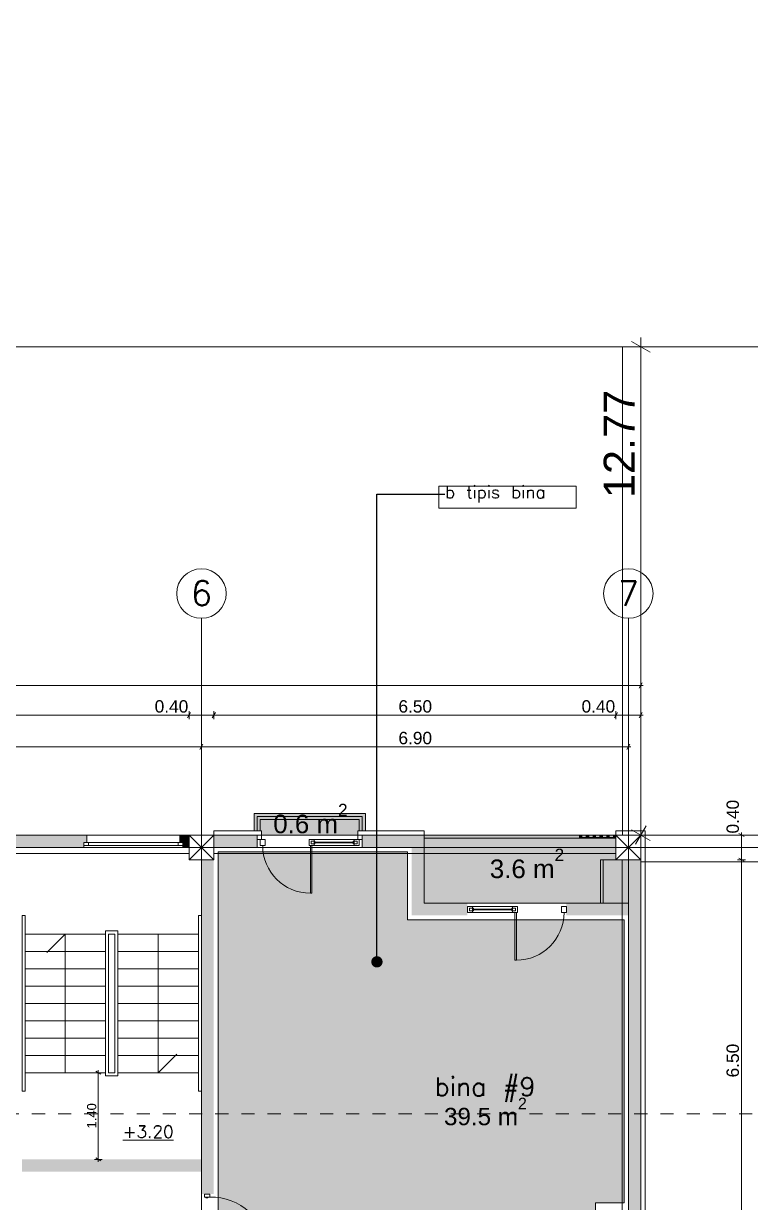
# Model space of a CAD drawing. Header units: millimetres. Extents: x 476244520 to 476657119, y 4620824743 to 4621446928.
# Drawn here: x 476421979 to 476433727, y 4621161358 to 4621180401 of the extents above; entities that cross this region are included whole.
import ezdxf

# ---------------------------------------------------------------- set-up
doc = ezdxf.new("R2010")
doc.units = ezdxf.units.MM
doc.header["$MEASUREMENT"] = 0
doc.set_wipeout_variables(frame=1)
doc.linetypes.add('Dashed', pattern=[423.333333, 211.666667, -211.666667])
doc.linetypes.add('Wipeout_Contour', pattern=[1000, 0, -1000])
for name, color, linetype, lineweight in [('0_Pen_No__42_Pen_No__250_Pen_No__5', 5, 'Continuous', 0), ('2D Drafting - General_Pen_No__1_Pen_No__7', 7, 'Continuous', 0), ('2D Drafting - General_Pen_No__1_Pen_No__7_Pen_No__7', 7, 'Continuous', 0), ('2D Drafting - General_Pen_No__250_Pen_No__7_Pen_No__154', 154, 'Continuous', 0), ('2D Drafting - General_Pen_No__250_Pen_No__7_Pen_No__250', 7, 'Continuous', 0), ('2D Drafting - General_Pen_No__250_Pen_No__7_Pen_No__7', 7, 'Continuous', 0), ('2D Drafting - General_Pen_No__7_Pen_No__250', 7, 'Continuous', 0), ('2D Drafting - General_Pen_No__7_Pen_No__7_Pen_No__7', 7, 'Continuous', 0), ('Annotation - Text_Pen_No__7_Pen_No__142', 142, 'Continuous', 0), ('Annotation - Text_Pen_No__7_Pen_No__5', 5, 'Continuous', 0), ('Doors_Pen_No__7_Pen_No__7_Pen_No__7', 7, 'Continuous', 0), ('G-Anno-Nplt_Pen_No__142', 142, 'Continuous', 0), ('G-Anno-Nplt_Pen_No__151', 151, 'Continuous', 0), ('G-Anno-Nplt_Pen_No__255', 255, 'Continuous', 0), ('G-Anno-Nplt_Pen_No__4', 7, 'Continuous', 0), ('G-Anno-Nplt_Pen_No__7', 7, 'Continuous', 0), ('gegmebi_Pen_No__7_Pen_No__7', 7, 'Continuous', 0), ('kar-panjara_Pen_No__7_Pen_No__7_Pen_No__7', 7, 'Continuous', 0), ('New_._Pen_No__1', 1, 'Continuous', 0), ('New_2D Drafting - General_Pen_No__250_Pen_No__7_Pen_No__255', 255, 'Continuous', 0), ('New_2D Drafting - General_Pen_No__2_Pen_No__250', 7, 'Continuous', 0), ('New_2D Drafting - General_Pen_No__30_Pen_No__9_Pen_No__9_Pen_No__255', 255, 'Continuous', 0), ('New_2D Drafting - General_Pen_No__30_Pen_No__9_Pen_No__9_Pen_No__7', 7, 'Continuous', 0), ('New_reg_nak_Pen_No__250', 7, 'Continuous', 0), ('New_reg_nak_Pen_No__7', 7, 'Continuous', 0), ('New_shenobebi_Pen_No__1', 1, 'Continuous', 0), ('New_shenobebi_Pen_No__7', 7, 'Continuous', 0), ('New_Structural - Bearing_Pen_No__1', 1, 'Continuous', 0), ('New_Structural - Bearing_Pen_No__250', 7, 'Continuous', 0), ('zoma_Pen_No__1', 1, 'Continuous', 0), ('zoma_Pen_No__142', 142, 'Continuous', 0), ('zoma_Pen_No__5_Pen_No__5', 5, 'Continuous', 0)]:
    doc.layers.add(name, color=color, linetype=linetype, lineweight=lineweight)
doc.layers.add('zoma', color=7, linetype='Continuous')
doc.styles.add('GENERATED_STYLE_1', font='arial.ttf')
doc.styles.add('GENERATED_STYLE_2', font='arial.ttf')
doc.linetypes.add('Break', pattern='A,0,[1,A-4 бѓЎбѓђбѓ®бѓљбѓ\x98 - nikas1.Shx,S=15.679026,R=0,X=0,Y=0],-1975.557214,0', length=1975.557214)
doc.dimstyles.new('GENERATED_STYLE__1', dxfattribs={"dimtxt": 200, "dimasz": 64.421331, "dimexe": 0.18, "dimexo": 3, "dimgap": 0.09, "dimtad": 1, "dimtih": 1, "dimtoh": 1, "dimlfac": 0.001, "dimzin": 0, "dimdsep": 46, "dimtxsty": 'GENERATED_STYLE_2', "dimblk": 'ARROWHEAD_2', "dimblk1": 'ARROWHEAD_2', "dimblk2": 'ARROWHEAD_2', "dimcen": 0.09, "dimclrd": 142, "dimclre": 142, "dimclrt": 142, "dimadec": 0, "dimazin": 0, "dimtfac": 1, "dimtdec": 4, "dimtmove": 0, "dimatfit": 3, "dimfxl": 1, "dimtolj": 1, "dimtzin": 0, "dimarcsym": 0})
doc.dimstyles.new('GENERATED_STYLE__11', dxfattribs={"dimtxt": 150, "dimasz": 64.421331, "dimexe": 0.18, "dimexo": 3, "dimgap": 0.09, "dimtad": 1, "dimlfac": 0.001, "dimzin": 0, "dimdsep": 46, "dimtxsty": 'GENERATED_STYLE_2', "dimblk": 'ARROWHEAD_2', "dimblk1": 'ARROWHEAD_2', "dimblk2": 'ARROWHEAD_2', "dimcen": 0.09, "dimclrd": 142, "dimclre": 142, "dimclrt": 142, "dimadec": 0, "dimazin": 0, "dimtfac": 1, "dimtdec": 4, "dimtmove": 0, "dimatfit": 3, "dimfxl": 1, "dimtolj": 1, "dimtzin": 0, "dimarcsym": 0})
doc.dimstyles.new('GENERATED_STYLE__18', dxfattribs={"dimtxt": 0.18, "dimasz": 364.8, "dimexe": 0.18, "dimexo": 0.0625, "dimgap": 0.09, "dimtad": 0, "dimtih": 1, "dimtoh": 1, "dimdec": 4, "dimzin": 0, "dimdsep": 46, "dimcen": 0.09, "dimadec": 0, "dimazin": 0, "dimtfac": 1, "dimtdec": 4, "dimtmove": 0, "dimatfit": 3, "dimldrblk": 'ARROWHEAD_11', "dimfxl": 1, "dimtolj": 1, "dimtzin": 0, "dimarcsym": 0})
doc.dimstyles.new('GENERATED_STYLE__6', dxfattribs={"dimtxt": 500, "dimasz": 228, "dimexe": 0.18, "dimexo": 3, "dimgap": 0.09, "dimtad": 1, "dimlfac": 0.001, "dimzin": 0, "dimdsep": 46, "dimtxsty": 'GENERATED_STYLE_2', "dimblk": 'ARROWHEAD_2', "dimblk1": 'ARROWHEAD_2', "dimblk2": 'ARROWHEAD_2', "dimcen": 0.09, "dimclrd": 1, "dimclre": 1, "dimclrt": 1, "dimadec": 0, "dimazin": 0, "dimtfac": 1, "dimtdec": 4, "dimtmove": 2, "dimatfit": 3, "dimfxl": 1, "dimtolj": 1, "dimtzin": 0, "dimarcsym": 0})
doc.dimstyles.new('GENERATED_STYLE__8', dxfattribs={"dimtxt": 200, "dimasz": 64.421331, "dimexe": 0.18, "dimexo": 3, "dimgap": 0.09, "dimtad": 1, "dimlfac": 0.001, "dimzin": 0, "dimdsep": 46, "dimtxsty": 'GENERATED_STYLE_2', "dimblk": 'ARROWHEAD_2', "dimblk1": 'ARROWHEAD_2', "dimblk2": 'ARROWHEAD_2', "dimcen": 0.09, "dimclrd": 142, "dimclre": 142, "dimclrt": 142, "dimadec": 0, "dimazin": 0, "dimtfac": 1, "dimtdec": 4, "dimtmove": 0, "dimatfit": 3, "dimfxl": 1, "dimtolj": 1, "dimtzin": 0, "dimarcsym": 0})

# ---------------------------------------------------------------- blocks, each defined once
blk = doc.blocks.new('*D62', base_point=(476844527, 4621385791))
at = {"layer": 'zoma_Pen_No__142', "color": 142, "linetype": 'Continuous', "lineweight": 0, "transparency": 16777216}
for p, q in [((476418680, 4621188696), (476418631, 4621188611)), ((476418656, 4621188590), (476418656, 4621188717)), ((476418656, 4621188653), (476425156, 4621188653)), ((476425180, 4621188696), (476425131, 4621188611)), ((476425156, 4621188590), (476425156, 4621188717))]:
    blk.add_line(p, q, dxfattribs=at)
at = {"layer": 'zoma_Pen_No__142', "color": 142, "lineweight": 0, "transparency": 16777216, "char_height": 200, "attachment_point": 7, "style": 'GENERATED_STYLE_2'}
for s, insert in [('\\A1;{\\pql;\\fArial CYR|b0|i0|c204|p34;6.50}', (476421640, 4621188693)), ('\\A1;{\\pql;\\fArial CYR|b0|i0|c204|p34;0.40}', (476424599, 4621188693))]:
    blk.add_mtext(s, dxfattribs=dict(at, insert=insert))
blk = doc.blocks.new('ARROWHEAD_2')
at = {"color": 0, "linetype": 'Continuous', "lineweight": 0}
for p, q in [((0, 0), (-1, 0)), ((-0.378, -0.655), (0.378, 0.655))]:
    blk.add_line(p, q, dxfattribs=at)
blk = doc.blocks.new('*D63', base_point=(476844527, 4621385791))
at = {"layer": 'zoma_Pen_No__142', "color": 142, "linetype": 'Continuous', "lineweight": 0, "transparency": 16777216}
for p, q in [((476425180, 4621188696), (476425131, 4621188611)), ((476425156, 4621188590), (476425156, 4621188717)), ((476425156, 4621188653), (476425556, 4621188653)), ((476425580, 4621188696), (476425531, 4621188611)), ((476425556, 4621188590), (476425556, 4621188717))]:
    blk.add_line(p, q, dxfattribs=at)
blk = doc.blocks.new('*D64', base_point=(476844527, 4621385791))
at = {"layer": 'zoma_Pen_No__142', "color": 142, "linetype": 'Continuous', "lineweight": 0, "transparency": 16777216}
for p, q in [((476425580, 4621188696), (476425531, 4621188611)), ((476425556, 4621188590), (476425556, 4621188717)), ((476425556, 4621188653), (476432056, 4621188653)), ((476432080, 4621188696), (476432031, 4621188611)), ((476432056, 4621188590), (476432056, 4621188717))]:
    blk.add_line(p, q, dxfattribs=at)
at = {"layer": 'zoma_Pen_No__142', "color": 142, "lineweight": 0, "transparency": 16777216, "char_height": 200, "attachment_point": 7, "style": 'GENERATED_STYLE_2'}
for s, insert in [('\\A1;{\\pql;\\fArial CYR|b0|i0|c204|p34;6.50}', (476428540, 4621188693)), ('\\A1;{\\pql;\\fArial CYR|b0|i0|c204|p34;0.40}', (476431499, 4621188693))]:
    blk.add_mtext(s, dxfattribs=dict(at, insert=insert))
blk = doc.blocks.new('*D65', base_point=(476844527, 4621385791))
at = {"layer": 'zoma_Pen_No__142', "color": 142, "linetype": 'Continuous', "lineweight": 0, "transparency": 16777216}
for p, q in [((476432080, 4621188696), (476432031, 4621188611)), ((476432056, 4621188590), (476432056, 4621188717)), ((476432056, 4621188653), (476432456, 4621188653)), ((476432431, 4621188611), (476432480, 4621188696)), ((476432456, 4621188590), (476432456, 4621188717)), ((476432456, 4621188653), (476432497, 4621188653))]:
    blk.add_line(p, q, dxfattribs=at)
blk = doc.blocks.new('*D506', base_point=(476844527, 4621385791))
at = {"layer": 'zoma_Pen_No__142', "color": 142, "linetype": 'Continuous', "lineweight": 0, "transparency": 16777216}
for p, q in [((476417954, 4621168653), (476417954, 4621168780)), ((476424854, 4621168653), (476424854, 4621168780)), ((476417979, 4621168759), (476417930, 4621168674)), ((476417954, 4621168717), (476424854, 4621168717)), ((476424879, 4621168759), (476424830, 4621168674))]:
    blk.add_line(p, q, dxfattribs=at)
at = {"layer": 'zoma_Pen_No__142', "color": 142, "lineweight": 0, "transparency": 16777216, "insert": (476421138, 4621168757), "char_height": 200, "attachment_point": 7, "style": 'GENERATED_STYLE_2'}
blk.add_mtext('\\A1;{\\pql;\\fArial CYR|b0|i0|c204|p34;6.90}', dxfattribs=at)
blk = doc.blocks.new('*D507', base_point=(476844527, 4621385791))
at = {"layer": 'zoma_Pen_No__142', "color": 142, "linetype": 'Continuous', "lineweight": 0, "transparency": 16777216}
for p, q in [((476424854, 4621168653), (476424854, 4621168780)), ((476431754, 4621168653), (476431754, 4621168780)), ((476424879, 4621168759), (476424830, 4621168674)), ((476424854, 4621168717), (476431754, 4621168717)), ((476431730, 4621168674), (476431779, 4621168759)), ((476431754, 4621168717), (476431796, 4621168717))]:
    blk.add_line(p, q, dxfattribs=at)
at = {"layer": 'zoma_Pen_No__142', "color": 142, "lineweight": 0, "transparency": 16777216, "insert": (476428038, 4621168757), "char_height": 200, "attachment_point": 7, "style": 'GENERATED_STYLE_2'}
blk.add_mtext('\\A1;{\\pql;\\fArial CYR|b0|i0|c204|p34;6.90}', dxfattribs=at)
blk = doc.blocks.new('*D514', base_point=(476844527, 4621385791))
at = {"layer": 'zoma_Pen_No__142', "color": 142, "linetype": 'Continuous', "lineweight": 0, "transparency": 16777216}
for p, q in [((476390179, 4621169750), (476390130, 4621169665)), ((476390154, 4621169644), (476390154, 4621169771)), ((476431930, 4621169665), (476431979, 4621169750)), ((476431954, 4621169644), (476431954, 4621169771)), ((476390113, 4621169708), (476390154, 4621169708)), ((476390154, 4621169708), (476431954, 4621169708)), ((476431954, 4621169708), (476431996, 4621169708))]:
    blk.add_line(p, q, dxfattribs=at)
at = {"layer": 'zoma_Pen_No__142', "color": 142, "lineweight": 0, "transparency": 16777216, "insert": (476410712, 4621169748), "char_height": 200, "attachment_point": 7, "style": 'GENERATED_STYLE_2'}
blk.add_mtext('\\A1;{\\pql;\\fArial CYR|b0|i0|c204|p34;41.80}', dxfattribs=at)
blk = doc.blocks.new('*D524', base_point=(476844527, 4621385791))
at = {"layer": 'zoma_Pen_No__142', "color": 142, "linetype": 'Continuous', "lineweight": 0, "transparency": 16777216}
for p, q in [((476418179, 4621169271), (476418130, 4621169186)), ((476418154, 4621169165), (476418154, 4621169292)), ((476418154, 4621169228), (476424654, 4621169228)), ((476424679, 4621169271), (476424630, 4621169186)), ((476424654, 4621169165), (476424654, 4621169292))]:
    blk.add_line(p, q, dxfattribs=at)
at = {"layer": 'zoma_Pen_No__142', "color": 142, "lineweight": 0, "transparency": 16777216, "char_height": 200, "attachment_point": 7, "style": 'GENERATED_STYLE_2'}
for s, insert in [('\\A1;{\\pql;\\fArial CYR|b0|i0|c204|p34;6.50}', (476421138, 4621169268)), ('\\A1;{\\pql;\\fArial CYR|b0|i0|c204|p34;0.40}', (476424098, 4621169268))]:
    blk.add_mtext(s, dxfattribs=dict(at, insert=insert))
blk = doc.blocks.new('*D525', base_point=(476844527, 4621385791))
at = {"layer": 'zoma_Pen_No__142', "color": 142, "linetype": 'Continuous', "lineweight": 0, "transparency": 16777216}
for p, q in [((476424679, 4621169271), (476424630, 4621169186)), ((476424654, 4621169165), (476424654, 4621169292)), ((476424654, 4621169228), (476425054, 4621169228)), ((476425079, 4621169271), (476425030, 4621169186)), ((476425054, 4621169165), (476425054, 4621169292))]:
    blk.add_line(p, q, dxfattribs=at)
blk = doc.blocks.new('*D526', base_point=(476844527, 4621385791))
at = {"layer": 'zoma_Pen_No__142', "color": 142, "linetype": 'Continuous', "lineweight": 0, "transparency": 16777216}
for p, q in [((476425079, 4621169271), (476425030, 4621169186)), ((476425054, 4621169165), (476425054, 4621169292)), ((476425054, 4621169228), (476431554, 4621169228)), ((476431579, 4621169271), (476431530, 4621169186)), ((476431554, 4621169165), (476431554, 4621169292))]:
    blk.add_line(p, q, dxfattribs=at)
at = {"layer": 'zoma_Pen_No__142', "color": 142, "lineweight": 0, "transparency": 16777216, "char_height": 200, "attachment_point": 7, "style": 'GENERATED_STYLE_2'}
for s, insert in [('\\A1;{\\pql;\\fArial CYR|b0|i0|c204|p34;6.50}', (476428038, 4621169268)), ('\\A1;{\\pql;\\fArial CYR|b0|i0|c204|p34;0.40}', (476430998, 4621169268))]:
    blk.add_mtext(s, dxfattribs=dict(at, insert=insert))
blk = doc.blocks.new('*D527', base_point=(476844527, 4621385791))
at = {"layer": 'zoma_Pen_No__142', "color": 142, "linetype": 'Continuous', "lineweight": 0, "transparency": 16777216}
for p, q in [((476431579, 4621169271), (476431530, 4621169186)), ((476431554, 4621169165), (476431554, 4621169292)), ((476431554, 4621169228), (476431954, 4621169228)), ((476431930, 4621169186), (476431979, 4621169271)), ((476431954, 4621169165), (476431954, 4621169292)), ((476431954, 4621169228), (476431996, 4621169228))]:
    blk.add_line(p, q, dxfattribs=at)
blk = doc.blocks.new('*D528', base_point=(476844527, 4621385791))
at = {"layer": 'zoma_Pen_No__142', "color": 142, "linetype": 'Continuous', "lineweight": 0, "transparency": 16777216}
for p, q in [((476433521, 4621167293), (476433648, 4621167293)), ((476433627, 4621167268), (476433542, 4621167317)), ((476433584, 4621167334), (476433584, 4621167293)), ((476433584, 4621167293), (476433584, 4621166893)), ((476433521, 4621166893), (476433648, 4621166893)), ((476433627, 4621166868), (476433542, 4621166917))]:
    blk.add_line(p, q, dxfattribs=at)
at = {"layer": 'zoma_Pen_No__142', "color": 142, "lineweight": 0, "transparency": 16777216, "insert": (476433544, 4621167317), "char_height": 200, "attachment_point": 7, "rotation": 90, "style": 'GENERATED_STYLE_2'}
blk.add_mtext('\\A1;{\\pql;\\fArial CYR|b0|i0|c204|p34;0.40}', dxfattribs=at)
blk = doc.blocks.new('*D529', base_point=(476844527, 4621385791))
at = {"layer": 'zoma_Pen_No__142', "color": 142, "linetype": 'Continuous', "lineweight": 0, "transparency": 16777216}
for p, q in [((476433521, 4621166893), (476433648, 4621166893)), ((476433627, 4621166868), (476433542, 4621166917)), ((476433584, 4621166893), (476433584, 4621160393)), ((476433521, 4621160393), (476433648, 4621160393)), ((476433627, 4621160368), (476433542, 4621160417))]:
    blk.add_line(p, q, dxfattribs=at)
at = {"layer": 'zoma_Pen_No__142', "color": 142, "lineweight": 0, "transparency": 16777216, "char_height": 200, "attachment_point": 7, "rotation": 90, "style": 'GENERATED_STYLE_2'}
for s, insert in [('\\A1;{\\pql;\\fArial CYR|b0|i0|c204|p34;6.50}', (476433544, 4621163377)), ('\\A1;{\\pql;\\fArial CYR|b0|i0|c204|p34;0.40}', (476433544, 4621160417))]:
    blk.add_mtext(s, dxfattribs=dict(at, insert=insert))
blk = doc.blocks.new('*D563', base_point=(476844527, 4621385791))
at = {"layer": 'zoma_Pen_No__142', "color": 142, "linetype": 'Continuous', "lineweight": 0, "transparency": 16777216}
for p, q in [((476423124, 4621163453), (476423251, 4621163453)), ((476423230, 4621163429), (476423145, 4621163478)), ((476423187, 4621163494), (476423187, 4621163453)), ((476423187, 4621163453), (476423187, 4621162053)), ((476423124, 4621162053), (476423251, 4621162053)), ((476423145, 4621162078), (476423230, 4621162029)), ((476423187, 4621162053), (476423187, 4621162012))]:
    blk.add_line(p, q, dxfattribs=at)
at = {"layer": 'zoma_Pen_No__142', "color": 142, "lineweight": 0, "transparency": 16777216, "insert": (476423157, 4621162553), "char_height": 150, "attachment_point": 7, "rotation": 90, "style": 'GENERATED_STYLE_2'}
blk.add_mtext('\\A1;{\\pql;\\fArial CYR|b0|i0|c204|p34;1.40}', dxfattribs=at)
blk = doc.blocks.new('*D564', base_point=(476844527, 4621385791))
at = {"layer": 'zoma_Pen_No__142', "color": 142, "linetype": 'Continuous', "lineweight": 0, "transparency": 16777216}
for p, q in [((476423124, 4621163453), (476423251, 4621163453)), ((476423230, 4621163429), (476423145, 4621163478)), ((476423187, 4621163494), (476423187, 4621163453)), ((476423187, 4621163453), (476423187, 4621162053)), ((476423124, 4621162053), (476423251, 4621162053)), ((476423145, 4621162078), (476423230, 4621162029)), ((476423187, 4621162053), (476423187, 4621162012))]:
    blk.add_line(p, q, dxfattribs=at)
at = {"layer": 'zoma_Pen_No__142', "color": 142, "lineweight": 0, "transparency": 16777216, "insert": (476423157, 4621162553), "char_height": 150, "attachment_point": 7, "rotation": 90, "style": 'GENERATED_STYLE_2'}
blk.add_mtext('\\A1;{\\pql;\\fArial CYR|b0|i0|c204|p34;1.40}', dxfattribs=at)
blk = doc.blocks.new('*D574', base_point=(476844527, 4621385791))
at = {"layer": 'zoma_Pen_No__1', "color": 1, "linetype": 'Continuous', "lineweight": 0, "transparency": 16777216}
for p, q in [((476432042, 4621167443), (476431869, 4621167143)), ((476431956, 4621167518), (476431956, 4621167068)), ((476440442, 4621167143), (476440615, 4621167443)), ((476440529, 4621167518), (476440529, 4621167068)), ((476431956, 4621167293), (476431809, 4621167293)), ((476440529, 4621167293), (476431956, 4621167293)), ((476440675, 4621167293), (476440529, 4621167293))]:
    blk.add_line(p, q, dxfattribs=at)
at = {"layer": 'zoma_Pen_No__1', "color": 1, "lineweight": 0, "transparency": 16777216, "insert": (476437221, 4621167393), "char_height": 500, "attachment_point": 7, "style": 'GENERATED_STYLE_2'}
blk.add_mtext('\\A1;{\\pql;\\fArial CYR|b0|i0|c204|p34;59.09}', dxfattribs=at)
blk = doc.blocks.new('*D575', base_point=(476844527, 4621385791))
at = {"layer": 'zoma_Pen_No__1', "color": 1, "linetype": 'Continuous', "lineweight": 0, "transparency": 16777216}
for p, q in [((476432106, 4621175095), (476431806, 4621175268)), ((476431956, 4621175181), (476431956, 4621175328)), ((476432181, 4621175181), (476431731, 4621175181)), ((476431956, 4621167293), (476431956, 4621175181)), ((476432181, 4621167293), (476431731, 4621167293)), ((476431806, 4621167379), (476432106, 4621167206)), ((476431956, 4621167146), (476431956, 4621167293))]:
    blk.add_line(p, q, dxfattribs=at)
at = {"layer": 'zoma_Pen_No__1', "color": 1, "lineweight": 0, "transparency": 16777216, "insert": (476431856, 4621172736), "char_height": 500, "attachment_point": 7, "rotation": 90, "style": 'GENERATED_STYLE_2'}
blk.add_mtext('\\A1;{\\pql;\\fArial CYR|b0|i0|c204|p34;12.77}', dxfattribs=at)
blk = doc.blocks.new('ARROWHEAD_11')
at = {"color": 0, "linetype": 'Continuous', "lineweight": 0}
blk.add_line((0, 0), (-1, 0), dxfattribs=at)
at = {"color": 0, "linetype": 'Continuous', "lineweight": 0, "const_width": 0.25, "flags": 128}
blk.add_lwpolyline([(-0.125, 0, 1), (0.125, 0, 1)], format="xyb", close=True, dxfattribs=at)

msp = doc.modelspace()

# ---------------------------------------------------------------- hatches: boundary and pattern name
at = {"layer": '2D Drafting - General_Pen_No__250_Pen_No__7_Pen_No__154', "linetype": 'Continuous', "lineweight": 0}
for points in [[(476419804.21, 4621167172.829), (476419854.21, 4621167172.829), (476419854.207, 4621167092.827), (476422954.207, 4621167092.827), (476422954.207, 4621167172.827), (476423004.201, 4621167172.827), (476423004.201, 4621167292.829), (476419804.21, 4621167292.829)], [(476424654.207, 4621167292.991), (476424654.207, 4621167092.991), (476424554.207, 4621167092.991), (476424554.207, 4621167172.875), (476424504.205, 4621167172.875), (476424504.205, 4621167292.991), (476424554.207, 4621167292.991)]]:
    msp.add_hatch(color=154, dxfattribs=at).paths.add_polyline_path(points)
at = {"layer": '2D Drafting - General_Pen_No__250_Pen_No__7_Pen_No__7', "linetype": 'Continuous', "lineweight": 0}
for points in [[(476425754.026, 4621167092.829), (476425054.207, 4621167092.829), (476425054.207, 4621167292.829), (476425754.026, 4621167292.829)], [(476428453.861, 4621167092.786), (476427454.026, 4621167092.786), (476427454.026, 4621167292.821), (476428453.861, 4621167292.829)], [(476431554.207, 4621167242.829), (476430964.207, 4621167242.829), (476430964.207, 4621167252.829), (476431554.207, 4621167252.829)], [(476428253.736, 4621166192.829), (476428253.736, 4621167092.664), (476428453.736, 4621167092.664), (476428453.736, 4621166192.829)], [(476424854.207, 4621166892.829), (476424854.207, 4621161492.829), (476425054.207, 4621161492.829), (476425054.207, 4621166892.829)], [(476431754.207, 4621166892.829), (476431954.207, 4621166892.829), (476431954.207, 4621160392.829), (476431754.207, 4621160392.829)], [(476429154.207, 4621165992.829), (476428253.736, 4621165992.829), (476428253.736, 4621166192.829), (476429154.207, 4621166192.829)], [(476431754.207, 4621165992.829), (476430754.207, 4621165992.829), (476430754.207, 4621166192.829), (476431754.207, 4621166192.829)]]:
    msp.add_hatch(color=7, dxfattribs=at).paths.add_polyline_path(points)
at = {"layer": 'G-Anno-Nplt_Pen_No__151', "linetype": 'Continuous', "lineweight": 0, "true_color": 0x1f2f3f}
msp.add_hatch(color=169, dxfattribs=at).paths.add_polyline_path([(476425124.207, 4621166822.829), (476425124.207, 4621160366.086), (476426585.533, 4621160366.086), (476426585.533, 4621160296.086), (476429209.947, 4621160296.086), (476429209.947, 4621160366.086), (476431224.486, 4621160366.086), (476431224.486, 4621161353.016), (476431684.207, 4621161353.016), (476431684.207, 4621165922.829), (476428184.026, 4621165922.829), (476428184.026, 4621167022.829), (476425124.207, 4621167022.829)])
at = {"layer": 'G-Anno-Nplt_Pen_No__255', "linetype": 'Continuous', "lineweight": 0, "true_color": 0x3f3f3f}
for points in [[(476427504.026, 4621167642.786), (476425704.026, 4621167642.786), (476425704.026, 4621167362.773), (476425824.034, 4621167362.773), (476425824.034, 4621167292.829), (476427384.012, 4621167292.843), (476427384.012, 4621167362.773), (476427504.026, 4621167362.773)], [(476431554.207, 4621166892.829), (476431554.207, 4621167292.829), (476428453.861, 4621167292.829), (476428453.861, 4621166192.832), (476431754.207, 4621166192.802), (476431754.207, 4621166892.829)]]:
    msp.add_hatch(color=250, dxfattribs=at).paths.add_polyline_path(points)
at = {"layer": 'G-Anno-Nplt_Pen_No__7', "linetype": 'Continuous', "lineweight": 0}
msp.add_hatch(color=7, dxfattribs=at).paths.add_polyline_path([(476421954.207, 4621161852.839), (476424854.207, 4621161852.839), (476424854.207, 4621162052.839), (476421954.207, 4621162052.839)])
at = {"layer": 'New_2D Drafting - General_Pen_No__250_Pen_No__7_Pen_No__255', "linetype": 'Continuous', "lineweight": 0}
msp.add_hatch(color=255, dxfattribs=at).paths.add_polyline_path([(476431754.207, 4621166192.802), (476431304.207, 4621166192.802), (476431304.207, 4621166892.802), (476431754.207, 4621166892.802)])
at = {"layer": 'New_2D Drafting - General_Pen_No__30_Pen_No__9_Pen_No__9_Pen_No__255', "linetype": 'Continuous', "lineweight": 0}
for points in [[(476431004.207, 4621167292.829), (476431004.207, 4621167252.829), (476430964.207, 4621167252.829), (476430964.207, 4621167292.829)], [(476431114.207, 4621167292.829), (476431114.207, 4621167252.829), (476431074.207, 4621167252.829), (476431074.207, 4621167292.829)], [(476431224.207, 4621167292.829), (476431224.207, 4621167252.829), (476431184.207, 4621167252.829), (476431184.207, 4621167292.829)], [(476431334.207, 4621167292.829), (476431334.207, 4621167252.829), (476431294.207, 4621167252.829), (476431294.207, 4621167292.829)], [(476431444.207, 4621167292.829), (476431444.207, 4621167252.829), (476431404.207, 4621167252.829), (476431404.207, 4621167292.829)], [(476431554.207, 4621167292.829), (476431554.207, 4621167252.829), (476431514.207, 4621167252.829), (476431514.207, 4621167292.829)]]:
    msp.add_hatch(color=255, dxfattribs=at).paths.add_polyline_path(points)

# ---------------------------------------------------------------- linework, layer by layer
at = {"layer": '0_Pen_No__42_Pen_No__250_Pen_No__5', "color": 5, "linetype": 'Continuous', "lineweight": 0}
for centre in [(476424854.207, 4621171194.038), (476424854.207, 4621171194.038), (476431754.207, 4621171194.038), (476431754.207, 4621171194.038)]:
    msp.add_circle(centre, 400, dxfattribs=at)
at = {"layer": '2D Drafting - General_Pen_No__1_Pen_No__7', "color": 7, "linetype": 'Continuous', "lineweight": 0}
for p, q in [((476425054.207, 4621166892.829), (476424654.207, 4621167292.829)), ((476424654.207, 4621166892.829), (476425054.207, 4621167292.829)), ((476431954.207, 4621166892.829), (476431554.207, 4621167292.829)), ((476431554.207, 4621166892.829), (476431954.207, 4621167292.829))]:
    msp.add_line(p, q, dxfattribs=at)
at = {"layer": '2D Drafting - General_Pen_No__1_Pen_No__7', "color": 7, "linetype": 'Continuous', "lineweight": 0, "flags": 128}
for points in [[(476418154.207, 4621166992.829), (476424654.207, 4621166992.829), (476424654.207, 4621167292.829), (476418154.207, 4621167292.829)], [(476424654.207, 4621166892.829), (476425054.207, 4621166892.829), (476425054.207, 4621167292.829), (476424654.207, 4621167292.829)], [(476425054.207, 4621166992.829), (476431554.207, 4621166992.829), (476431554.207, 4621167292.829), (476425054.207, 4621167292.829)], [(476431954.207, 4621166892.829), (476431554.207, 4621166892.829), (476431554.207, 4621167292.829), (476431954.207, 4621167292.829)], [(476431954.207, 4621160392.829), (476431954.207, 4621166892.829), (476431654.207, 4621166892.829), (476431654.207, 4621160392.829)]]:
    msp.add_lwpolyline(points, close=True, dxfattribs=at)
msp.add_lwpolyline([(476422444.207, 4621164852.871), (476422004.207, 4621164852.871)], dxfattribs=at)
at = {"layer": '2D Drafting - General_Pen_No__1_Pen_No__7_Pen_No__7', "color": 7, "linetype": 'Continuous', "lineweight": 0}
msp.add_arc((476425015.959, 4621160550.551), 893.239, 1.603806, 91.603806, dxfattribs=at)
at = {"layer": '2D Drafting - General_Pen_No__250_Pen_No__7_Pen_No__250', "color": 7, "linetype": 'Continuous', "lineweight": 0, "flags": 128}
msp.add_lwpolyline([(476431554.207, 4621167242.829), (476430964.207, 4621167242.829), (476430964.207, 4621167252.829), (476431554.207, 4621167252.829)], close=True, dxfattribs=at)
at = {"layer": '2D Drafting - General_Pen_No__250_Pen_No__7_Pen_No__7', "color": 7, "linetype": 'Continuous', "lineweight": 0, "flags": 128}
for points in [[(476419804.21, 4621167172.829), (476419854.21, 4621167172.829), (476419854.207, 4621167092.827), (476422954.207, 4621167092.827), (476422954.207, 4621167172.827), (476423004.201, 4621167172.827), (476423004.201, 4621167292.829), (476419804.21, 4621167292.829)], [(476424654.207, 4621167292.991), (476424654.207, 4621167092.991), (476424554.207, 4621167092.991), (476424554.207, 4621167172.875), (476424504.205, 4621167172.875), (476424504.205, 4621167292.991), (476424554.207, 4621167292.991)], [(476425754.026, 4621167092.829), (476425054.207, 4621167092.829), (476425054.207, 4621167292.829), (476425754.026, 4621167292.829)], [(476428453.861, 4621167092.786), (476427454.026, 4621167092.786), (476427454.026, 4621167292.821), (476428453.861, 4621167292.829)]]:
    msp.add_lwpolyline(points, close=True, dxfattribs=at)
at = {"layer": '2D Drafting - General_Pen_No__7_Pen_No__250', "color": 7, "linetype": 'Continuous', "lineweight": 0, "flags": 128}
for points in [[(476425754.025, 4621167222.646), (476425824.04, 4621167222.645), (476425824.034, 4621167362.773)], [(476427454.026, 4621167222.697), (476427384.011, 4621167222.697), (476427384.012, 4621167362.773)]]:
    msp.add_lwpolyline(points, dxfattribs=at)
at = {"layer": '2D Drafting - General_Pen_No__7_Pen_No__7_Pen_No__7', "color": 7, "linetype": 'Continuous', "lineweight": 0, "flags": 128}
for points in [[(476427324.021, 4621167222.693), (476426674.021, 4621167222.665), (476426674.026, 4621167122.726), (476427324.026, 4621167122.754)], [(476429234.207, 4621166140.641), (476429884.207, 4621166140.612), (476429884.203, 4621166040.673), (476429234.203, 4621166040.702)]]:
    msp.add_lwpolyline(points, close=True, dxfattribs=at)
at = {"layer": '2D Drafting - General_Pen_No__7_Pen_No__7_Pen_No__7', "color": 7, "linetype": 'Continuous', "lineweight": 0}
for centre, start, end in [((476426614.337, 4621167122.713), 180.005711, 270.0025313), ((476429943.891, 4621166040.66), 269.9974687, 359.994289)]:
    msp.add_arc(centre, 770.311, start, end, dxfattribs=at)
at = {"layer": 'Doors_Pen_No__7_Pen_No__7_Pen_No__7', "color": 7, "linetype": 'Continuous', "lineweight": 0, "flags": 128}
for points in [[(476426641.003, 4621167122.714), (476426614.337, 4621167122.713), (476426614.371, 4621166352.402), (476426641.037, 4621166352.403)], [(476429917.225, 4621166040.662), (476429943.891, 4621166040.66), (476429943.857, 4621165270.349), (476429917.191, 4621165270.35)], [(476424906.293, 4621161492.829), (476424906.293, 4621161443.44), (476424990.959, 4621161443.44), (476424990.959, 4621161492.829)], [(476424924.293, 4621161432.329), (476424924.293, 4621161443.44), (476424957.626, 4621161443.44), (476424957.626, 4621161432.329)]]:
    msp.add_lwpolyline(points, close=True, dxfattribs=at)
at = {"layer": 'G-Anno-Nplt_Pen_No__4', "color": 7, "linetype": 'Continuous', "lineweight": 0, "flags": 128}
for points in [[(476427504.026, 4621167642.786), (476425704.026, 4621167642.786), (476425704.026, 4621167362.773), (476425824.034, 4621167362.773), (476425824.034, 4621167292.829), (476427384.012, 4621167292.843), (476427384.012, 4621167362.773), (476427504.026, 4621167362.773)], [(476431554.207, 4621166892.829), (476431554.207, 4621167292.829), (476428453.861, 4621167292.829), (476428453.861, 4621166192.832), (476431754.207, 4621166192.802), (476431754.207, 4621166892.829)], [(476425124.207, 4621166822.829), (476425124.207, 4621160366.086), (476426585.533, 4621160366.086), (476426585.533, 4621160296.086), (476429209.947, 4621160296.086), (476429209.947, 4621160366.086), (476431224.486, 4621160366.086), (476431224.486, 4621161353.016), (476431684.207, 4621161353.016), (476431684.207, 4621165922.829), (476428184.026, 4621165922.829), (476428184.026, 4621167022.829), (476425124.207, 4621167022.829)]]:
    msp.add_lwpolyline(points, close=True, dxfattribs=at)
at = {"layer": 'gegmebi_Pen_No__7_Pen_No__7', "color": 7, "linetype": 'Continuous', "lineweight": 0, "flags": 128}
for points in [[(476422004.207, 4621164966.906), (476422004.207, 4621165992.871), (476421954.207, 4621165992.871), (476421954.207, 4621163152.871), (476422004.207, 4621163152.871)], [(476424854.207, 4621163152.871), (476424854.207, 4621165992.871), (476424804.207, 4621165992.871), (476424804.207, 4621163152.871)], [(476423304.207, 4621164139.213), (476423304.207, 4621163402.871), (476423504.207, 4621163402.871), (476423504.207, 4621165742.871), (476423304.207, 4621165742.871)], [(476423304.207, 4621165692.871), (476423304.207, 4621165412.871), (476422004.207, 4621165412.871), (476422004.207, 4621165692.871)], [(476423454.207, 4621165692.871), (476423354.207, 4621165692.871), (476423354.207, 4621163452.871), (476423454.207, 4621163452.871)], [(476423504.207, 4621165692.871), (476423504.207, 4621165412.871), (476424804.207, 4621165412.871), (476424804.207, 4621165692.871)], [(476423504.207, 4621165412.871), (476423504.207, 4621165132.871), (476424804.207, 4621165132.871), (476424804.207, 4621165412.871)], [(476423504.207, 4621165132.871), (476423504.207, 4621164852.871), (476424804.207, 4621164852.871), (476424804.207, 4621165132.871)], [(476423504.207, 4621164852.871), (476423504.207, 4621164572.871), (476424804.207, 4621164572.871), (476424804.207, 4621164852.871)], [(476423504.207, 4621164572.871), (476423504.207, 4621164292.871), (476424804.207, 4621164292.871), (476424804.207, 4621164572.871)], [(476423504.207, 4621164292.871), (476423504.207, 4621164012.871), (476424804.207, 4621164012.871), (476424804.207, 4621164292.871)], [(476423504.207, 4621164012.871), (476423504.207, 4621163732.871), (476424804.207, 4621163732.871), (476424804.207, 4621164012.871)], [(476423504.207, 4621163732.871), (476423504.207, 4621163452.871), (476424804.207, 4621163452.871), (476424804.207, 4621163732.871)]]:
    msp.add_lwpolyline(points, close=True, dxfattribs=at)
for points in [[(476422654.207, 4621163452.871), (476422654.207, 4621165692.871), (476422354.207, 4621165392.871)], [(476424154.207, 4621165692.871), (476424154.207, 4621163452.871), (476424454.207, 4621163752.871)], [(476422140.874, 4621165132.871), (476422004.207, 4621165132.871), (476422004.207, 4621165412.871), (476423304.207, 4621165412.871), (476423304.207, 4621165132.871), (476422227.744, 4621165132.871)], [(476422140.874, 4621165132.871), (476423304.207, 4621165132.871), (476423304.207, 4621164852.871), (476422444.207, 4621164852.871)], [(476422531.077, 4621164852.871), (476423304.207, 4621164852.871), (476423304.207, 4621164572.871), (476422834.411, 4621164572.871)], [(476423050.874, 4621164292.871), (476422004.207, 4621164292.871), (476422004.207, 4621164572.871), (476422754.207, 4621164572.871)], [(476422742.705, 4621164572.871), (476423304.207, 4621164572.871), (476423304.207, 4621164292.871), (476423049.936, 4621164292.871)], [(476423304.207, 4621164012.871), (476422004.207, 4621164012.871), (476422004.207, 4621164292.871), (476422747.54, 4621164292.871)], [(476423137.744, 4621164292.871), (476423304.207, 4621164292.871), (476423304.207, 4621164139.213)], [(476423304.207, 4621163779.025), (476423304.207, 4621163732.871), (476422004.207, 4621163732.871), (476422004.207, 4621164012.871), (476423050.874, 4621164012.871)], [(476423304.207, 4621163732.871), (476422004.207, 4621163732.871), (476422004.207, 4621163452.871), (476423304.207, 4621163452.871)]]:
    msp.add_lwpolyline(points, dxfattribs=at)
at = {"layer": 'kar-panjara_Pen_No__7_Pen_No__7_Pen_No__7', "color": 7, "linetype": 'Continuous', "lineweight": 0, "flags": 128}
for points in [[(476425804.021, 4621167222.644), (476425884.021, 4621167222.648), (476425884.026, 4621167122.648), (476425804.026, 4621167122.644)], [(476426594.021, 4621167222.722), (476426674.021, 4621167222.726), (476426674.026, 4621167122.726), (476426594.026, 4621167122.722)], [(476426629.024, 4621167152.724), (476426674.024, 4621167152.726), (476426674.024, 4621167167.726), (476426674.023, 4621167177.726), (476426689.023, 4621167177.726), (476426689.023, 4621167192.726), (476426629.023, 4621167192.724)], [(476427324.024, 4621167167.754), (476426674.024, 4621167167.726), (476426674.023, 4621167177.726), (476427324.023, 4621167177.754)], [(476426689.024, 4621167152.726), (476426674.024, 4621167152.726), (476426674.024, 4621167167.726), (476426689.024, 4621167167.726)], [(476427369.024, 4621167152.756), (476427324.024, 4621167152.754), (476427324.024, 4621167167.754), (476427324.023, 4621167177.754), (476427309.023, 4621167177.754), (476427309.023, 4621167192.754), (476427369.023, 4621167192.756)], [(476427309.024, 4621167152.754), (476427324.024, 4621167152.754), (476427324.024, 4621167167.754), (476427309.024, 4621167167.754)], [(476427324.021, 4621167222.693), (476427404.021, 4621167222.697), (476427404.026, 4621167122.697), (476427324.026, 4621167122.693)], [(476429234.207, 4621166140.641), (476429154.207, 4621166140.645), (476429154.203, 4621166040.645), (476429234.203, 4621166040.641)], [(476429189.204, 4621166070.704), (476429234.204, 4621166070.702), (476429234.205, 4621166085.702), (476429234.205, 4621166095.702), (476429249.205, 4621166095.701), (476429249.206, 4621166110.701), (476429189.206, 4621166110.704)], [(476429929.204, 4621166070.671), (476429884.204, 4621166070.673), (476429884.205, 4621166085.673), (476429884.205, 4621166095.673), (476429869.205, 4621166095.674), (476429869.206, 4621166110.674), (476429929.206, 4621166110.671)], [(476429964.207, 4621166140.67), (476429884.207, 4621166140.673), (476429884.203, 4621166040.673), (476429964.203, 4621166040.67)], [(476430754.207, 4621166140.592), (476430674.207, 4621166140.596), (476430674.203, 4621166040.596), (476430754.203, 4621166040.592)], [(476429249.204, 4621166070.701), (476429234.204, 4621166070.702), (476429234.205, 4621166085.702), (476429249.205, 4621166085.701)], [(476429234.205, 4621166085.702), (476429884.205, 4621166085.673), (476429884.205, 4621166095.673), (476429234.205, 4621166095.702)], [(476429869.204, 4621166070.674), (476429884.204, 4621166070.673), (476429884.205, 4621166085.673), (476429869.205, 4621166085.674)]]:
    msp.add_lwpolyline(points, close=True, dxfattribs=at)
at = {"layer": 'New_2D Drafting - General_Pen_No__2_Pen_No__250', "color": 7, "linetype": 'Continuous', "lineweight": 0, "flags": 128}
msp.add_lwpolyline([(476428690.385, 4621172930.316), (476430910.39, 4621172930.316), (476430910.39, 4621172570.94), (476428690.385, 4621172570.94)], close=True, dxfattribs=at)
at = {"layer": 'New_2D Drafting - General_Pen_No__30_Pen_No__9_Pen_No__9_Pen_No__7', "color": 7, "linetype": 'Continuous', "lineweight": 0, "flags": 128}
for points in [[(476431004.207, 4621167292.829), (476431004.207, 4621167252.829), (476430964.207, 4621167252.829), (476430964.207, 4621167292.829)], [(476431114.207, 4621167292.829), (476431114.207, 4621167252.829), (476431074.207, 4621167252.829), (476431074.207, 4621167292.829)], [(476431224.207, 4621167292.829), (476431224.207, 4621167252.829), (476431184.207, 4621167252.829), (476431184.207, 4621167292.829)], [(476431334.207, 4621167292.829), (476431334.207, 4621167252.829), (476431294.207, 4621167252.829), (476431294.207, 4621167292.829)], [(476431444.207, 4621167292.829), (476431444.207, 4621167252.829), (476431404.207, 4621167252.829), (476431404.207, 4621167292.829)], [(476431554.207, 4621167292.829), (476431554.207, 4621167252.829), (476431514.207, 4621167252.829), (476431514.207, 4621167292.829)]]:
    msp.add_lwpolyline(points, close=True, dxfattribs=at)
at = {"layer": 'New_reg_nak_Pen_No__250', "color": 7, "linetype": 'Continuous', "lineweight": 0}
msp.add_line((476431349.685, 4621166892.802), (476431349.685, 4621166192.802), dxfattribs=at)
at = {"layer": 'New_reg_nak_Pen_No__250', "color": 7, "linetype": 'Continuous', "lineweight": 0, "flags": 128}
for points in [[(476431554.207, 4621167242.829), (476428453.861, 4621167242.829), (476428453.861, 4621167292.829), (476431554.207, 4621167292.829)], [(476431754.207, 4621166192.802), (476431754.207, 4621166892.802), (476431304.207, 4621166892.802), (476431304.207, 4621166192.802)]]:
    msp.add_lwpolyline(points, close=True, dxfattribs=at)
at = {"layer": 'New_reg_nak_Pen_No__7', "color": 7, "linetype": 'Continuous', "lineweight": 0, "flags": 128}
for points in [[(476425824.034, 4621167362.773), (476425054.206, 4621167362.766), (476425054.207, 4621167292.866)], [(476428453.861, 4621167292.829), (476428453.86, 4621167362.796), (476427384.012, 4621167362.772)], [(476430854.207, 4621149592.835), (476430854.206, 4621149522.839), (476432024.268, 4621149522.829), (476432024.107, 4621167362.829), (476431554.206, 4621167362.824), (476431554.207, 4621167292.829)]]:
    msp.add_lwpolyline(points, dxfattribs=at)
at = {"layer": 'New_shenobebi_Pen_No__1', "color": 1, "linetype": 'Dashed', "lineweight": 0}
msp.add_lwpolyline([(476385707.408, 4621162788.531), (476436780.621, 4621162788.531)], dxfattribs=at)
at = {"layer": 'New_shenobebi_Pen_No__7', "color": 7, "linetype": 'Continuous', "lineweight": 0}
for p, q in [((476425754.026, 4621167592.786), (476427454.026, 4621167592.786)), ((476425754.026, 4621167362.829), (476425754.026, 4621167592.786)), ((476425804.026, 4621167542.786), (476427404.026, 4621167542.786)), ((476425804.026, 4621167362.829), (476425804.026, 4621167542.786)), ((476427404.026, 4621167542.786), (476427404.026, 4621167362.829)), ((476427454.026, 4621167592.786), (476427454.026, 4621167362.829))]:
    msp.add_line(p, q, dxfattribs=at)
at = {"layer": 'New_Structural - Bearing_Pen_No__1', "color": 1, "linetype": 'Break', "lineweight": 0}
for p, q in [((476375903.831, 4621175181.473), (476442354.006, 4621175181.473)), ((476431658.06, 4621167292.829), (476431658.06, 4621175181.473)), ((476440528.719, 4621166858.359), (476431955.829, 4621166858.359))]:
    msp.add_line(p, q, dxfattribs=at)
at = {"layer": 'New_Structural - Bearing_Pen_No__250', "color": 7, "linetype": 'Continuous', "lineweight": 0}
for p, q in [((476423004.201, 4621167292.829), (476424504.201, 4621167292.875)), ((476423004.201, 4621167292.829), (476423004.205, 4621167172.829)), ((476424504.201, 4621167292.875), (476424504.205, 4621167172.875)), ((476422954.205, 4621167172.827), (476423029.205, 4621167172.829)), ((476423004.205, 4621167172.829), (476422954.205, 4621167172.827)), ((476423004.205, 4621167172.829), (476422954.205, 4621167172.827)), ((476422954.205, 4621167172.827), (476422954.206, 4621167122.827)), ((476422954.205, 4621167172.827), (476422954.206, 4621167122.827)), ((476423029.206, 4621167122.829), (476422954.206, 4621167122.827)), ((476422954.206, 4621167122.827), (476422954.207, 4621167092.827)), ((476422954.207, 4621167092.827), (476424554.207, 4621167092.876)), ((476423029.205, 4621167172.829), (476424479.205, 4621167172.874)), ((476423029.205, 4621167172.829), (476423029.206, 4621167122.829)), ((476424479.206, 4621167122.874), (476423029.206, 4621167122.829)), ((476424479.205, 4621167172.874), (476424554.205, 4621167172.876)), ((476424479.206, 4621167122.874), (476424479.205, 4621167172.874)), ((476424554.206, 4621167122.876), (476424479.206, 4621167122.874)), ((476424504.205, 4621167172.875), (476424554.205, 4621167172.876)), ((476424504.205, 4621167172.875), (476424554.205, 4621167172.876)), ((476424554.205, 4621167172.876), (476424554.206, 4621167122.876)), ((476424554.205, 4621167172.876), (476424554.206, 4621167122.876)), ((476424554.206, 4621167122.876), (476424554.207, 4621167092.876))]:
    msp.add_line(p, q, dxfattribs=at)
at = {"layer": 'zoma_Pen_No__5_Pen_No__5', "color": 5, "linetype": 'Continuous', "lineweight": 0}
for p, q in [((476424854.207, 4621146083.232), (476424854.207, 4621170794.038)), ((476431754.207, 4621146083.232), (476431754.207, 4621170794.038)), ((476386273.656, 4621167092.829), (476436160.037, 4621167092.829)), ((476386273.656, 4621167092.829), (476436160.037, 4621167092.829))]:
    msp.add_line(p, q, dxfattribs=at)

# ---------------------------------------------------------------- texts
at = {"layer": 'Annotation - Text_Pen_No__7_Pen_No__142', "color": 142, "linetype": 'Continuous', "lineweight": 0, "insert": (476429436.714, 4621163377.399), "char_height": 300, "attachment_point": 2}
msp.add_mtext('\\A1;{\\pqc;\\Ftxt.shx;bina #\\Ftxt.shx;9}', dxfattribs=at)
at = {"layer": 'Annotation - Text_Pen_No__7_Pen_No__5', "color": 5, "linetype": 'Continuous', "lineweight": 0, "char_height": 400, "attachment_point": 2}
for s, insert in [('\\A1;{\\pqc;\\Ftxt.shx;6}', (476424856.365, 4621171399.976)), ('\\A1;{\\pqc;\\Ftxt.shx;7}', (476431756.365, 4621171393.176))]:
    msp.add_mtext(s, dxfattribs=dict(at, insert=insert))
at = {"layer": 'G-Anno-Nplt_Pen_No__142', "color": 142, "lineweight": 0, "insert": (476428774.55, 4621162601.213), "char_height": 280, "attachment_point": 7, "style": 'GENERATED_STYLE_1'}
msp.add_mtext('{\\fArial|b0|i0|c0|p34;39.5 m{\\H0.66x;\\S2^  ;}}', dxfattribs=at)
at = {"layer": 'G-Anno-Nplt_Pen_No__7', "color": 7, "lineweight": 0, "char_height": 300, "attachment_point": 7, "style": 'GENERATED_STYLE_1'}
for s, insert in [('{\\fArial|b0|i0|c0|p34;0.6 m{\\H0.66x;\\S2^  ;}}', (476426014.611, 4621167317.808)), ('{\\fArial|b0|i0|c0|p34;3.6 m{\\H0.66x;\\S2^  ;}}', (476429514.619, 4621166592.815))]:
    msp.add_mtext(s, dxfattribs=dict(at, insert=insert))
at = {"layer": 'New_2D Drafting - General_Pen_No__2_Pen_No__250', "color": 7, "linetype": 'Continuous', "lineweight": 0, "insert": (476428790.385, 4621172799.053), "char_height": 200, "attachment_point": 4}
msp.add_mtext('\\A1;{\\pql;\\Ftxt.shx;b tipis bina}', dxfattribs=at)

# ---------------------------------------------------------------- dimensions: what is measured, and where the dimension line sits
at = {"layer": 'zoma', "color": 142, "linetype": 'Continuous', "lineweight": 0}
for base, p1, p2, picture, middle in [((476424654.207, 4621169228.306), (476418154.207, 4621202334.498), (476424654.207, 4621202334.498), '*D524', (476421397.914, 4621169368.306)), ((476425054.207, 4621169228.306), (476424654.207, 4621202334.498), (476425054.207, 4621202334.498), '*D525', (476424357.359, 4621169368.306)), ((476431554.207, 4621169228.306), (476425054.207, 4621202334.498), (476431554.207, 4621202334.498), '*D526', (476428297.914, 4621169368.306)), ((476431954.207, 4621169228.306), (476431554.207, 4621202334.498), (476431954.207, 4621202334.498), '*D527', (476431257.359, 4621169368.306)), ((476425155.933, 4621188653.35), (476418655.933, 4621155547.158), (476425155.933, 4621155547.158), '*D62', (476421899.64, 4621188793.35)), ((476425555.933, 4621188653.35), (476425155.933, 4621155547.158), (476425555.933, 4621155547.158), '*D63', (476424859.085, 4621188793.35)), ((476432055.933, 4621188653.35), (476425555.933, 4621155547.158), (476432055.933, 4621155547.158), '*D64', (476428799.64, 4621188793.35)), ((476432455.933, 4621188653.35), (476432055.933, 4621155547.158), (476432455.933, 4621155547.158), '*D65', (476431759.085, 4621188793.35)), ((476424854.207, 4621168716.742), (476417954.207, 4621170355.438), (476424854.207, 4621170355.438), '*D506', (476421397.914, 4621168856.742)), ((476431754.207, 4621168716.742), (476424854.207, 4621170355.438), (476431754.207, 4621170355.438), '*D507', (476428297.914, 4621168856.742)), ((476431954.207, 4621169707.546), (476390154.207, 4621167914.298), (476431954.207, 4621167914.298), '*D514', (476411048.265, 4621169847.546))]:
    dim = msp.add_linear_dim(base=base, p1=p1, p2=p2, dimstyle='GENERATED_STYLE__1', dxfattribs=at)
    dim.commit()
    dim.dimension.update_dxf_attribs({"geometry": picture, "text_midpoint": middle, "dimtype": 160})
at = {"layer": 'zoma', "color": 1, "linetype": 'Continuous', "lineweight": 0}
for base, p1, p2, angle, text, picture, middle, turn in [((476431955.829, 4621175181.473), (476431955.829, 4621167292.829), (476431955.829, 4621175181.473), 90, '12.77', '*D575', (476431605.829, 4621173575.818), 90), ((476431955.829, 4621167292.829), (476440528.719, 4621167292.829), (476431955.829, 4621167292.826), 180, '59.09', '*D574', (476438061.364, 4621167642.829), 360)]:
    dim = msp.add_linear_dim(base=base, p1=p1, p2=p2, angle=angle, text=text, dimstyle='GENERATED_STYLE__6', dxfattribs=at)
    dim.commit()
    dim.dimension.update_dxf_attribs({"geometry": picture, "text_midpoint": middle, "dimtype": 160, "text_rotation": turn})
at = {"layer": 'zoma', "color": 142, "linetype": 'Continuous', "lineweight": 0}
for base, p1, p2, dimstyle, picture, middle in [((476433584.416, 4621166892.829), (476431954.207, 4621167292.829), (476431954.207, 4621166892.829), 'GENERATED_STYLE__8', '*D528', (476433444.416, 4621167577.091)), ((476433584.416, 4621160392.829), (476431954.207, 4621166892.829), (476431954.207, 4621160392.829), 'GENERATED_STYLE__8', '*D529', (476433444.416, 4621163636.536)), ((476423187.273, 4621162053.034), (476423187.273, 4621163453.034), (476423187.273, 4621162053.034), 'GENERATED_STYLE__11', '*D563', (476423082.273, 4621162748.314)), ((476423187.273, 4621162053.034), (476423187.273, 4621163453.034), (476423187.273, 4621162053.034), 'GENERATED_STYLE__11', '*D564', (476423082.273, 4621162748.314))]:
    dim = msp.add_linear_dim(base=base, p1=p1, p2=p2, angle=270, dimstyle=dimstyle, dxfattribs=at)
    dim.commit()
    dim.dimension.update_dxf_attribs({"geometry": picture, "text_midpoint": middle, "dimtype": 160, "text_rotation": 90})

# ---------------------------------------------------------------- leaders
at = {"layer": 'New_2D Drafting - General_Pen_No__2_Pen_No__250', "color": 7, "linetype": 'Continuous', "lineweight": 0, "annotation_type": 0, "has_hookline": 1, "hookline_direction": 0, "text_width": 1933.333}
msp.add_leader([(476427690.385, 4621165244.068), (476427690.385, 4621172799.053), (476428790.295, 4621172799.053)], dimstyle='GENERATED_STYLE__18', dxfattribs=at)

# ---------------------------------------------------------------- next in the draw order: wipeouts: each hides what was drawn before it
at = {"color": 1, "linetype": 'Wipeout_Contour', "lineweight": 0, "ltscale": 18582625113.72313}
msp.add_wipeout([(476423538.443, 4621162596.198), (476424448.638, 4621162596.198), (476424448.638, 4621162313.845), (476423538.443, 4621162313.845)], dxfattribs=at).dxf.layer = 'New_._Pen_No__1'

# ---------------------------------------------------------------- next in the draw order: texts
at = {"layer": 'New_._Pen_No__1', "color": 1, "linetype": 'Continuous', "lineweight": 0, "insert": (476423993.54, 4621162601.187), "char_height": 200, "attachment_point": 2}
msp.add_mtext('\\A1;{\\pqc;\\Ftxt.shx;\\L\\L+3\\Ftxt.shx;.\\Ftxt.shx;2\\Ftxt.shx;0}', dxfattribs=at)

# ---------------------------------------------------------------- next in the draw order: wipeouts: each hides what was drawn before it
at = {"color": 1, "linetype": 'Wipeout_Contour', "lineweight": 0, "ltscale": 18582625113.72313}
msp.add_wipeout([(476423538.443, 4621162596.198), (476424448.638, 4621162596.198), (476424448.638, 4621162313.845), (476423538.443, 4621162313.845)], dxfattribs=at).dxf.layer = 'New_._Pen_No__1'

# ---------------------------------------------------------------- next in the draw order: texts
at = {"layer": 'New_._Pen_No__1', "color": 1, "linetype": 'Continuous', "lineweight": 0, "insert": (476423993.54, 4621162601.187), "char_height": 200, "attachment_point": 2}
msp.add_mtext('\\A1;{\\pqc;\\Ftxt.shx;\\L\\L+3\\Ftxt.shx;.\\Ftxt.shx;2\\Ftxt.shx;0}', dxfattribs=at)

doc.saveas('drawing.dxf')
